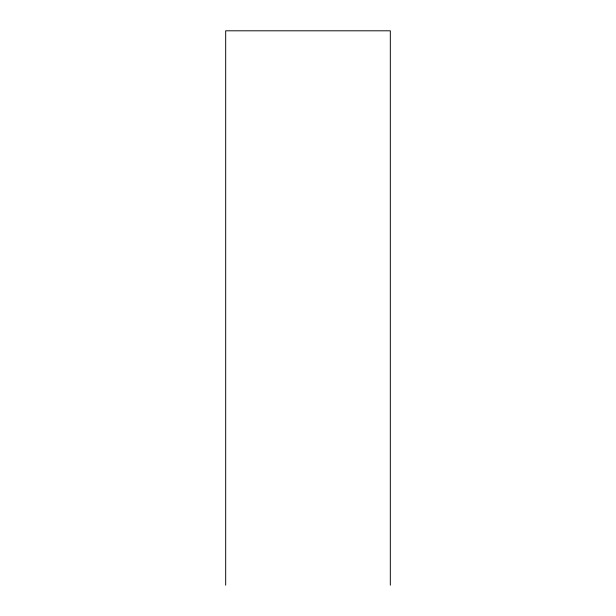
<?xml version="1.0" encoding="UTF-8"?>
<svg xmlns="http://www.w3.org/2000/svg" width="616" height="616" viewBox="0 0 616 616"><rect width="100%" height="100%" fill="white"/><g stroke="black" fill="none" stroke-linecap="round" stroke-linejoin="round"><path stroke-width="0.92" d="M390.321 585.2L390.321 30.8L225.679 30.8L225.679 585.2"/></g></svg>
